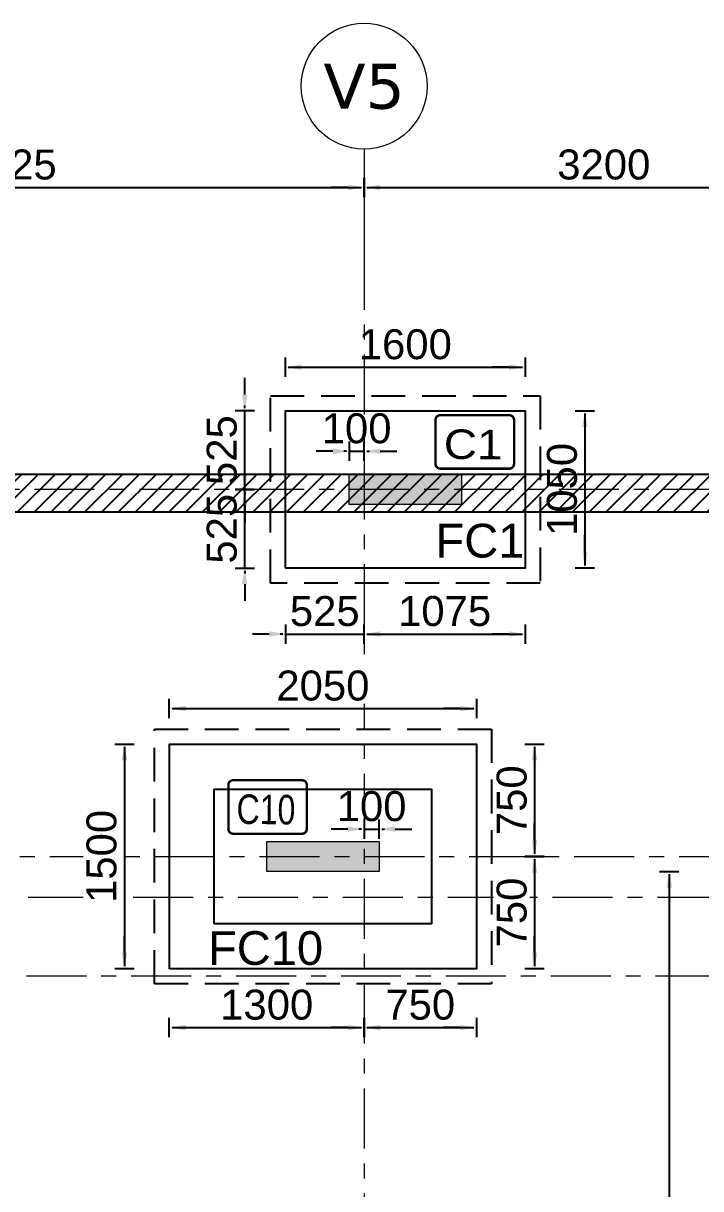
# Model space of a CAD drawing. Extents: x 1878645 to 3043969, y -1160829 to -603973.
# Drawn here: x 2999078 to 3003599, y -648102 to -640321 of the extents above; entities that cross this region are included whole.
import ezdxf
from ezdxf.enums import TextEntityAlignment as Align

# ---------------------------------------------------------------- set-up
doc = ezdxf.new("R2010")
doc.units = 0
doc.header["$LTSCALE"] = 100
doc.header["$PDMODE"] = 66
doc.linetypes.add('Grids', pattern=[7, 4, -1, 1, -1])
doc.linetypes.add('SCHidden', pattern=[0.375, 0.25, -0.125])
doc.layers.get('Defpoints').update_dxf_attribs({"lineweight": 0})
for name, color, linetype in [('A-DIMN-100', 5, 'Continuous'), ('COMMENTS', 30, 'Continuous'), ('Dim', 3, 'Continuous'), ('Footing', 5, 'Continuous'), ('Footing Nos', 4, 'Continuous'), ('PCC', 2, 'Continuous'), ('RETAIN-WALL', 1, 'Continuous')]:
    doc.layers.add(name, color=color, linetype=linetype)
for name, color, linetype, lineweight in [('A-GRID', 8, 'Grids', 0), ('A-GRID-TAG', 3, 'Continuous', 0), ('ECO COL', 6, 'Continuous', 0), ('Eco_  CNO', 7, 'Continuous', 25)]:
    doc.layers.add(name, color=color, linetype=linetype, lineweight=lineweight)
doc.styles.add('ARIAL', font='arial.ttf')
doc.styles.add('ITA', font='simplex.shx')
doc.styles.add('SC-BBS1', font='SansSerif')
doc.styles.get("Standard").update_dxf_attribs({"font": 'verdana.ttf'})
doc.dimstyles.new('A-150-DIM-EXT_MAIN(FT)', dxfattribs={"dimscale": 0, "dimtxt": 200, "dimasz": 18, "dimexe": 100, "dimexo": 100, "dimgap": 50, "dimtad": 1, "dimdec": 0, "dimdsep": 46, "dimtxsty": 'ARIAL', "dimblk": 'A3', "dimcen": 0.025, "dimse1": 1, "dimse2": 1, "dimclrd": 256, "dimclre": 256, "dimclrt": 7, "dimazin": 2, "dimtfac": 1, "dimtdec": 0, "dimtix": 1, "dimtmove": 2, "dimatfit": 3, "dimldrblk": 'WSA-DOT-100', "dimfxl": 1, "dimtolj": 1, "dimtzin": 0, "dimarcsym": 0})

# ---------------------------------------------------------------- blocks, each defined once
blk = doc.blocks.new('*U14')
at = {"layer": 'A-GRID-TAG', "color": 8, "linetype": 'Grids', "lineweight": 15}
for p, q in [((0, 8), (0, 4)), ((0, 4), (0, 0))]:
    blk.add_line(p, q, dxfattribs=at)
at = {"layer": 'A-GRID-TAG', "linetype": 'Continuous'}
blk.add_circle((0, 13), 5, dxfattribs=at)
at = {"layer": 'A-GRID-TAG', "color": 7}
blk.add_attdef('GN', text='', height=4, dxfattribs=at).set_placement((0, 13), align=Align.MIDDLE_CENTER)
blk = doc.blocks.new('A2')
at = {"layer": 'Dim', "linetype": 'ByBlock', "lineweight": -2, "extrusion": (0, 0, -1)}
blk.add_lwpolyline([(6, 0), (12.2, 0)], dxfattribs=at)
blk.add_solid([(6, -1), (0, 0), (6, 1)], dxfattribs=at)
blk = doc.blocks.new('A3')
at = {"layer": 'Dim', "linetype": 'ByBlock', "lineweight": -2}
blk.add_line((0, 3.59), (0, -3.59), dxfattribs=at)
blk.add_blockref('A2', (0, 0), dxfattribs=at)
blk = doc.blocks.new('*D1909')
at = {"layer": 'Defpoints', "color": 0}
for p in [(3001452.3, -645700.8), (3001352.3, -645783.1), (3001452.3, -645783.1)]:
    blk.add_point(p, dxfattribs=at)
at = {"layer": 'Dim', "lineweight": -2}
for p, q in [((3001334.3, -645700.8), (3001316.3, -645700.8)), ((3001352.3, -645700.8), (3001452.3, -645700.8)), ((3001470.3, -645700.8), (3001488.3, -645700.8))]:
    blk.add_line(p, q, dxfattribs=at)
at = {"layer": 'Dim', "lineweight": -2, "xscale": 18, "yscale": 18, "zscale": 18}
blk.add_blockref('A3', (3001352.3, -645700.8), dxfattribs=at)
at = {"layer": 'Dim', "lineweight": -2, "xscale": 18, "yscale": 18, "zscale": 18, "rotation": 180}
blk.add_blockref('A3', (3001452.3, -645700.8), dxfattribs=at)
at = {"layer": 'Dim', "color": 7, "insert": (3001402.3, -645548.7), "char_height": 200, "attachment_point": 5, "style": 'ARIAL'}
blk.add_mtext('\\A1;100', dxfattribs=at)
blk = doc.blocks.new('WSA-DOT-100')
at = {"layer": 'A-DIMN-100', "color": 5}
for p, q in [((0, -200), (0, 200)), ((-200, 0), (200, 0))]:
    blk.add_line(p, q, dxfattribs=at)
at = {"layer": 'A-DIMN-100', "color": 1, "const_width": 60}
blk.add_lwpolyline([(-30, 0, 1), (30, 0, 1)], format="xyb", close=True, dxfattribs=at)
blk = doc.blocks.new('*D1911')
at = {"layer": 'Defpoints', "color": 0}
for p in [(3001352.3, -643178.2), (3001252.3, -643333.1), (3001352.3, -643332.7)]:
    blk.add_point(p, dxfattribs=at)
at = {"layer": 'Dim', "lineweight": -2}
for p, q in [((3001234.3, -643178.2), (3001216.3, -643178.2)), ((3001252.3, -643178.2), (3001352.3, -643178.2)), ((3001370.3, -643178.2), (3001388.3, -643178.2))]:
    blk.add_line(p, q, dxfattribs=at)
at = {"layer": 'Dim', "lineweight": -2, "xscale": 18, "yscale": 18, "zscale": 18}
blk.add_blockref('A3', (3001252.3, -643178.2), dxfattribs=at)
at = {"layer": 'Dim', "lineweight": -2, "xscale": 18, "yscale": 18, "zscale": 18, "rotation": 180}
blk.add_blockref('A3', (3001352.3, -643178.2), dxfattribs=at)
at = {"layer": 'Dim', "color": 7, "insert": (3001302.3, -643026.1), "char_height": 200, "attachment_point": 5, "style": 'ARIAL'}
blk.add_mtext('\\A1;100', dxfattribs=at)
blk = doc.blocks.new('*D2020')
at = {"layer": 'Defpoints', "color": 0}
for p in [(3001352.3, -641105.4), (3004552.3, -641119.5), (3004552.3, -641416.8)]:
    blk.add_point(p, dxfattribs=at)
at = {"layer": 'Dim', "lineweight": -2}
blk.add_line((3001370.3, -641416.8), (3004534.3, -641416.8), dxfattribs=at)
at = {"layer": 'Dim', "lineweight": -2, "xscale": 18, "yscale": 18, "zscale": 18, "rotation": 180}
blk.add_blockref('A3', (3001352.3, -641416.8), dxfattribs=at)
at = {"layer": 'Dim', "lineweight": -2, "xscale": 18, "yscale": 18, "zscale": 18}
blk.add_blockref('A3', (3004552.3, -641416.8), dxfattribs=at)
at = {"layer": 'Dim', "color": 7, "insert": (3002952.3, -641264.6), "char_height": 200, "attachment_point": 5, "style": 'ARIAL'}
blk.add_mtext('\\A1;3200', dxfattribs=at)
blk = doc.blocks.new('*D2024')
at = {"layer": 'Defpoints', "color": 0}
for p in [(3001352.3, -641105.4), (2996627.3, -641355.9), (3001352.3, -641416.8)]:
    blk.add_point(p, dxfattribs=at)
at = {"layer": 'Dim', "lineweight": -2}
blk.add_line((2996645.3, -641416.8), (3001334.3, -641416.8), dxfattribs=at)
at = {"layer": 'Dim', "lineweight": -2, "xscale": 18, "yscale": 18, "zscale": 18, "rotation": 180}
blk.add_blockref('A3', (2996627.3, -641416.8), dxfattribs=at)
at = {"layer": 'Dim', "lineweight": -2, "xscale": 18, "yscale": 18, "zscale": 18}
blk.add_blockref('A3', (3001352.3, -641416.8), dxfattribs=at)
at = {"layer": 'Dim', "color": 7, "insert": (2998989.8, -641264.7), "char_height": 200, "attachment_point": 5, "style": 'ARIAL'}
blk.add_mtext('\\A1;4725', dxfattribs=at)
blk = doc.blocks.new('Co')
at = {"const_width": 0.75}
blk.add_lwpolyline([(-12.57, -7.17), (-12.57, 6.59, -0.414214), (-11.07, 8.09), (10.51, 8.09, -0.414214), (12.01, 6.59), (12.01, -7.17, -0.414214), (10.51, -8.67), (-11.07, -8.67, -0.414214)], format="xyb", close=True, dxfattribs=at)
at = {"style": 'ITA', "width": 0.669972}
blk.add_attdef('COL', text='', height=10.5, rotation=0.638, dxfattribs=at).set_placement((-9.93, -5.51), (8.49, -5.3), align=Align.FIT)
blk = doc.blocks.new('*D2041')
at = {"layer": 'Defpoints', "color": 0}
for p in [(3003702.3, -645983.1), (3003389.3, -651583.1), (3003702.3, -651583.1)]:
    blk.add_point(p, dxfattribs=at)
at = {"layer": 'Dim', "lineweight": -2}
blk.add_line((3003389.3, -646001.1), (3003389.3, -651565.1), dxfattribs=at)
at = {"layer": 'Dim', "lineweight": -2, "xscale": 18, "yscale": 18, "zscale": 18}
for p, rotation in [((3003389.3, -645983.1), 90), ((3003389.3, -651583.1), 270)]:
    blk.add_blockref('A3', p, dxfattribs=dict(at, rotation=rotation))
at = {"layer": 'Dim', "color": 7, "insert": (3003237.2, -648783.1), "char_height": 200, "attachment_point": 5, "rotation": 90, "style": 'ARIAL', "bg_fill": 3, "box_fill_scale": 1.1, "bg_fill_color": 257, "bg_fill_transparency": 0}
blk.add_mtext('\\A1;5600', dxfattribs=at)
blk = doc.blocks.new('*D2059')
at = {"layer": 'Defpoints', "color": 0}
for p in [(3000555.3, -643433.1), (3000827.3, -643433.1), (3000827.3, -643958.1)]:
    blk.add_point(p, dxfattribs=at)
at = {"layer": 'Dim', "lineweight": -2}
for p, q in [((3000555.3, -643415.1), (3000555.3, -643397.1)), ((3000555.3, -643958.1), (3000555.3, -643433.1)), ((3000555.3, -643976.1), (3000555.3, -643994.1))]:
    blk.add_line(p, q, dxfattribs=at)
at = {"layer": 'Dim', "lineweight": -2, "xscale": 18, "yscale": 18, "zscale": 18}
for p, rotation in [((3000555.3, -643433.1), 270), ((3000555.3, -643958.1), 90)]:
    blk.add_blockref('A3', p, dxfattribs=dict(at, rotation=rotation))
at = {"layer": 'Dim', "color": 7, "insert": (3000403.2, -643695.6), "char_height": 200, "attachment_point": 5, "rotation": 90, "style": 'ARIAL'}
blk.add_mtext('\\A1;525', dxfattribs=at)
blk = doc.blocks.new('*D2060')
at = {"layer": 'Defpoints', "color": 0}
for p in [(3000555.3, -642908.1), (3000827.3, -642908.1), (3000827.3, -643433.1)]:
    blk.add_point(p, dxfattribs=at)
at = {"layer": 'Dim', "lineweight": -2}
for p, q in [((3000555.3, -642890.1), (3000555.3, -642872.1)), ((3000555.3, -643433.1), (3000555.3, -642908.1)), ((3000555.3, -643451.1), (3000555.3, -643469.1))]:
    blk.add_line(p, q, dxfattribs=at)
at = {"layer": 'Dim', "lineweight": -2, "xscale": 18, "yscale": 18, "zscale": 18}
for p, rotation in [((3000555.3, -642908.1), 270), ((3000555.3, -643433.1), 90)]:
    blk.add_blockref('A3', p, dxfattribs=dict(at, rotation=rotation))
at = {"layer": 'Dim', "color": 7, "insert": (3000403.2, -643170.6), "char_height": 200, "attachment_point": 5, "rotation": 90, "style": 'ARIAL'}
blk.add_mtext('\\A1;525', dxfattribs=at)
blk = doc.blocks.new('*D2061')
at = {"layer": 'Defpoints', "color": 0}
for p in [(3002427.3, -642908.1), (3002427.3, -643958.1), (3002826, -643958.1)]:
    blk.add_point(p, dxfattribs=at)
at = {"layer": 'Dim', "lineweight": -2}
blk.add_line((3002826, -642926.1), (3002826, -643940.1), dxfattribs=at)
at = {"layer": 'Dim', "lineweight": -2, "xscale": 18, "yscale": 18, "zscale": 18}
for p, rotation in [((3002826, -642908.1), 90), ((3002826, -643958.1), 270)]:
    blk.add_blockref('A3', p, dxfattribs=dict(at, rotation=rotation))
at = {"layer": 'Dim', "color": 7, "insert": (3002673.9, -643433.1), "char_height": 200, "attachment_point": 5, "rotation": 90, "style": 'ARIAL'}
blk.add_mtext('\\A1;1050', dxfattribs=at)
blk = doc.blocks.new('*D2062')
at = {"layer": 'Defpoints', "color": 0}
for p in [(3002427.3, -642617), (3000827.3, -642908.1), (3002427.3, -642908.1)]:
    blk.add_point(p, dxfattribs=at)
at = {"layer": 'Dim', "lineweight": -2}
blk.add_line((3000845.3, -642617), (3002409.3, -642617), dxfattribs=at)
at = {"layer": 'Dim', "lineweight": -2, "xscale": 18, "yscale": 18, "zscale": 18, "rotation": 180}
blk.add_blockref('A3', (3000827.3, -642617), dxfattribs=at)
at = {"layer": 'Dim', "lineweight": -2, "xscale": 18, "yscale": 18, "zscale": 18}
blk.add_blockref('A3', (3002427.3, -642617), dxfattribs=at)
at = {"layer": 'Dim', "color": 7, "insert": (3001627.3, -642464.8), "char_height": 200, "attachment_point": 5, "style": 'ARIAL'}
blk.add_mtext('\\A1;1600', dxfattribs=at)
blk = doc.blocks.new('*D2063')
at = {"layer": 'Defpoints', "color": 0}
for p in [(3000827.3, -643958.1), (3001352.3, -643958.1), (3001352.3, -644398.3)]:
    blk.add_point(p, dxfattribs=at)
at = {"layer": 'Dim', "lineweight": -2}
for p, q in [((3000809.3, -644398.3), (3000791.3, -644398.3)), ((3000827.3, -644398.3), (3001352.3, -644398.3)), ((3001370.3, -644398.3), (3001388.3, -644398.3))]:
    blk.add_line(p, q, dxfattribs=at)
at = {"layer": 'Dim', "lineweight": -2, "xscale": 18, "yscale": 18, "zscale": 18}
blk.add_blockref('A3', (3000827.3, -644398.3), dxfattribs=at)
at = {"layer": 'Dim', "lineweight": -2, "xscale": 18, "yscale": 18, "zscale": 18, "rotation": 180}
blk.add_blockref('A3', (3001352.3, -644398.3), dxfattribs=at)
at = {"layer": 'Dim', "color": 7, "insert": (3001089.8, -644246.2), "char_height": 200, "attachment_point": 5, "style": 'ARIAL'}
blk.add_mtext('\\A1;525', dxfattribs=at)
blk = doc.blocks.new('*D2064')
at = {"layer": 'Defpoints', "color": 0}
for p in [(3001352.3, -643958.1), (3002427.3, -643958.1), (3002427.3, -644398.3)]:
    blk.add_point(p, dxfattribs=at)
at = {"layer": 'Dim', "lineweight": -2}
blk.add_line((3001370.3, -644398.3), (3002409.3, -644398.3), dxfattribs=at)
at = {"layer": 'Dim', "lineweight": -2, "xscale": 18, "yscale": 18, "zscale": 18, "rotation": 180}
blk.add_blockref('A3', (3001352.3, -644398.3), dxfattribs=at)
at = {"layer": 'Dim', "lineweight": -2, "xscale": 18, "yscale": 18, "zscale": 18}
blk.add_blockref('A3', (3002427.3, -644398.3), dxfattribs=at)
at = {"layer": 'Dim', "color": 7, "insert": (3001889.8, -644246.2), "char_height": 200, "attachment_point": 5, "style": 'ARIAL'}
blk.add_mtext('\\A1;1075', dxfattribs=at)
blk = doc.blocks.new('*D2257')
at = {"layer": 'Defpoints', "color": 0}
for p in [(3002102.3, -645133.1), (3002102.3, -645883.1), (3002490.5, -645883.1)]:
    blk.add_point(p, dxfattribs=at)
at = {"layer": 'Dim', "lineweight": -2}
blk.add_line((3002490.5, -645151.1), (3002490.5, -645865.1), dxfattribs=at)
at = {"layer": 'Dim', "lineweight": -2, "xscale": 18, "yscale": 18, "zscale": 18}
for p, rotation in [((3002490.5, -645133.1), 90), ((3002490.5, -645883.1), 270)]:
    blk.add_blockref('A3', p, dxfattribs=dict(at, rotation=rotation))
at = {"layer": 'Dim', "color": 7, "insert": (3002338.4, -645508.1), "char_height": 200, "attachment_point": 5, "rotation": 90, "style": 'ARIAL', "bg_fill": 3, "box_fill_scale": 1.1, "bg_fill_color": 257, "bg_fill_transparency": 0}
blk.add_mtext('\\A1;750', dxfattribs=at)
blk = doc.blocks.new('*D2258')
at = {"layer": 'Defpoints', "color": 0}
for p in [(3000052.3, -645133.1), (2999752.7, -646633.1), (3000052.3, -646633.1)]:
    blk.add_point(p, dxfattribs=at)
at = {"layer": 'Dim', "lineweight": -2}
blk.add_line((2999752.7, -645151.1), (2999752.7, -646615.1), dxfattribs=at)
at = {"layer": 'Dim', "lineweight": -2, "xscale": 18, "yscale": 18, "zscale": 18}
for p, rotation in [((2999752.7, -645133.1), 90), ((2999752.7, -646633.1), 270)]:
    blk.add_blockref('A3', p, dxfattribs=dict(at, rotation=rotation))
at = {"layer": 'Dim', "color": 7, "insert": (2999600.5, -645883.1), "char_height": 200, "attachment_point": 5, "rotation": 90, "style": 'ARIAL', "bg_fill": 3, "box_fill_scale": 1.1, "bg_fill_color": 257, "bg_fill_transparency": 0}
blk.add_mtext('\\A1;1500', dxfattribs=at)
blk = doc.blocks.new('*D2259')
at = {"layer": 'Defpoints', "color": 0}
for p in [(3002102.3, -645883.1), (3002102.3, -646633.1), (3002490.5, -646633.1)]:
    blk.add_point(p, dxfattribs=at)
at = {"layer": 'Dim', "lineweight": -2}
blk.add_line((3002490.5, -645901.1), (3002490.5, -646615.1), dxfattribs=at)
at = {"layer": 'Dim', "lineweight": -2, "xscale": 18, "yscale": 18, "zscale": 18}
for p, rotation in [((3002490.5, -645883.1), 90), ((3002490.5, -646633.1), 270)]:
    blk.add_blockref('A3', p, dxfattribs=dict(at, rotation=rotation))
at = {"layer": 'Dim', "color": 7, "insert": (3002338.4, -646258.1), "char_height": 200, "attachment_point": 5, "rotation": 90, "style": 'ARIAL', "bg_fill": 3, "box_fill_scale": 1.1, "bg_fill_color": 257, "bg_fill_transparency": 0}
blk.add_mtext('\\A1;750', dxfattribs=at)
blk = doc.blocks.new('*D2260')
at = {"layer": 'Defpoints', "color": 0}
for p in [(3002102.3, -644895.7), (3000052.3, -645133.1), (3002102.3, -645133.1)]:
    blk.add_point(p, dxfattribs=at)
at = {"layer": 'Dim', "lineweight": -2}
blk.add_line((3000070.3, -644895.7), (3002084.3, -644895.7), dxfattribs=at)
at = {"layer": 'Dim', "lineweight": -2, "xscale": 18, "yscale": 18, "zscale": 18, "rotation": 180}
blk.add_blockref('A3', (3000052.3, -644895.7), dxfattribs=at)
at = {"layer": 'Dim', "lineweight": -2, "xscale": 18, "yscale": 18, "zscale": 18}
blk.add_blockref('A3', (3002102.3, -644895.7), dxfattribs=at)
at = {"layer": 'Dim', "color": 7, "insert": (3001077.3, -644743.6), "char_height": 200, "attachment_point": 5, "style": 'ARIAL', "bg_fill": 3, "box_fill_scale": 1.1, "bg_fill_color": 257, "bg_fill_transparency": 0}
blk.add_mtext('\\A1;2050', dxfattribs=at)
blk = doc.blocks.new('*D2261')
at = {"layer": 'Defpoints', "color": 0}
for p in [(3001352.3, -646633.1), (3002102.3, -646633.1), (3002102.3, -647026.3)]:
    blk.add_point(p, dxfattribs=at)
at = {"layer": 'Dim', "lineweight": -2}
blk.add_line((3001370.3, -647026.3), (3002084.3, -647026.3), dxfattribs=at)
at = {"layer": 'Dim', "lineweight": -2, "xscale": 18, "yscale": 18, "zscale": 18, "rotation": 180}
blk.add_blockref('A3', (3001352.3, -647026.3), dxfattribs=at)
at = {"layer": 'Dim', "lineweight": -2, "xscale": 18, "yscale": 18, "zscale": 18}
blk.add_blockref('A3', (3002102.3, -647026.3), dxfattribs=at)
at = {"layer": 'Dim', "color": 7, "insert": (3001727.3, -646874.2), "char_height": 200, "attachment_point": 5, "style": 'ARIAL', "bg_fill": 3, "box_fill_scale": 1.1, "bg_fill_color": 257, "bg_fill_transparency": 0}
blk.add_mtext('\\A1;750', dxfattribs=at)
blk = doc.blocks.new('*D2262')
at = {"layer": 'Defpoints', "color": 0}
for p in [(3000052.3, -646633.1), (3001352.3, -646633.1), (3001352.3, -647026.3)]:
    blk.add_point(p, dxfattribs=at)
at = {"layer": 'Dim', "lineweight": -2}
blk.add_line((3000070.3, -647026.3), (3001334.3, -647026.3), dxfattribs=at)
at = {"layer": 'Dim', "lineweight": -2, "xscale": 18, "yscale": 18, "zscale": 18, "rotation": 180}
blk.add_blockref('A3', (3000052.3, -647026.3), dxfattribs=at)
at = {"layer": 'Dim', "lineweight": -2, "xscale": 18, "yscale": 18, "zscale": 18}
blk.add_blockref('A3', (3001352.3, -647026.3), dxfattribs=at)
at = {"layer": 'Dim', "color": 7, "insert": (3000702.3, -646874.1), "char_height": 200, "attachment_point": 5, "style": 'ARIAL', "bg_fill": 3, "box_fill_scale": 1.1, "bg_fill_color": 257, "bg_fill_transparency": 0}
blk.add_mtext('\\A1;1300', dxfattribs=at)
blk = doc.blocks.new('G$C92EAE22F')
at = {"layer": 'RETAIN-WALL', "lineweight": -3}
h = blk.add_hatch(dxfattribs=at)
h.set_pattern_fill('ANSI31', color=11, scale=25)
h.set_pattern_definition([(45, (-2234185.81, 595374.29), (-56.1266008, 56.1266008), [])])
edge = h.paths.add_edge_path()
edge.add_line((33122.7, 0.3), (33122.7, 250))
edge.add_line((33122.7, 250), (222.7, 250))
edge.add_line((222.7, 250), (222.7, 16250.3))
edge.add_line((222.7, 16250.3), (5522.7, 16250.3))
edge.add_line((5522.7, 16250.3), (5522.7, 25850.3))
edge.add_line((5522.7, 25850.3), (28572.7, 25850.3))
edge.add_line((28572.7, 25850.3), (28572.7, 28300.3))
edge.add_line((28572.7, 28300.3), (61172.7, 28300.3))
edge.add_line((61172.7, 28300.3), (61172.7, 250.6))
edge.add_line((61172.7, 250.6), (50722.7, 249.8))
edge.add_line((50722.7, 249.8), (50722.7, -0.2))
edge.add_line((50722.7, -0.2), (61422.7, 0.6))
edge.add_line((61422.7, 0.6), (61422.7, 28550.3))
edge.add_line((61422.7, 28550.3), (28322.7, 28550.3))
edge.add_line((28322.7, 28550.3), (28322.7, 26100.3))
edge.add_line((28322.7, 26100.3), (5272.7, 26100.3))
edge.add_line((5272.7, 26100.3), (5272.7, 16500.3))
edge.add_line((5272.7, 16500.3), (-27.3, 16500.3))
edge.add_line((-27.3, 16500.3), (-27.3, 0))
edge.add_line((-27.3, 0), (33122.7, 0))
blk.add_lwpolyline([(33122.7, 0.3), (33122.7, 250), (222.7, 250), (222.7, 16250.3), (5522.7, 16250.3), (5522.7, 25850.3), (28572.7, 25850.3), (28572.7, 28300.3), (61172.7, 28300.3), (61172.7, 250.6), (50722.7, 250), (50722.7, 0), (61422.7, 0.6), (61422.7, 28550.3), (28322.7, 28550.3), (28322.7, 26100.3), (5272.7, 26100.3), (5272.7, 16500.3), (-27.3, 16500.3), (-27.3, 0), (33122.7, 0)], dxfattribs=at)

msp = doc.modelspace()

# ---------------------------------------------------------------- hatches: boundary and pattern name
at = {"layer": 'Dim', "true_color": 0xb7b7b7}
h = msp.add_hatch(dxfattribs=at)
h.set_pattern_fill('ANSI31', color=9, scale=200)
h.set_pattern_definition([(45, (186670.6, 2712.7), (-449.0128, 449.0128), [])])
h.paths.add_polyline_path([(2982377.34205, -658283.07395), (2982377.34205, -654683.07821), (2984502.34205, -654683.07821), (2984502.34205, -652558.09143), (2986953.29144, -652558.09143), (2986953.29144, -656689.88557), (2991727.05707, -656689.88557), (2991727.05707, -658733.07395), (2989652.34205, -658733.07395), (2989652.34205, -660808.09598), (2984902.34205, -660808.09598), (2984902.34205, -658283.07395)])
h.paths.add_polyline_path([(2973977.34205, -658358.09158), (2973977.34205, -654683.07821), (2976102.34205, -654683.07821), (2976102.34205, -652558.09143), (2980252.34205, -652558.09143), (2980252.34205, -654683.07821), (2982377.34205, -654683.07821), (2982377.34205, -658283.07395), (2979852.34205, -658283.07395), (2979852.34205, -660808.09598), (2976427.34205, -660808.09598), (2976427.34205, -658358.09158)], flags=16)
h.paths.add_polyline_path([(2982377.34205, -664583.10024), (2982377.34205, -663333.07395), (2984902.34205, -663333.07395), (2984902.34205, -660808.09598), (2989652.34205, -660808.09598), (2989652.34205, -662883.07395), (2991727.05707, -662883.07395), (2991727.05707, -664583.10024)], flags=0)
h.paths.add_polyline_path([(2973977.34205, -664583.10024), (2973977.34205, -663258.09158), (2976427.34205, -663258.09158), (2976427.34205, -660808.09598), (2979852.34205, -660808.09598), (2979852.34205, -663333.07395), (2982377.34205, -663333.07395), (2982377.34205, -664583.10024)], flags=0)
h.paths.add_polyline_path([(2991378.02418, -658121.3249), (2991378.02418, -658427.87333), (2992076.65993, -658427.87333), (2992076.65993, -658121.3249)], flags=24)
h.paths.add_polyline_path([(2989082.77858, -660161.60397), (2989389.12237, -660161.60397), (2989389.12237, -659479.54394), (2989082.77858, -659479.54394)], flags=24)
h.paths.add_polyline_path([(2984602.0306, -652911.45474), (2984908.37439, -652911.45474), (2984908.37439, -652204.70168), (2984602.0306, -652204.70168)], flags=24)
h.paths.add_polyline_path([(2983037.69335, -654777.35701), (2983037.69335, -655083.70081), (2983741.99076, -655083.70081), (2983741.99076, -654777.35701)], flags=24)
h.paths.add_polyline_path([(2985010.52426, -661161.45049), (2985316.86806, -661161.45049), (2985316.86806, -660454.69742), (2985010.52426, -660454.69742)], flags=24)
h.paths.add_polyline_path([(2983237.69335, -657753.90952), (2983237.69335, -658060.25331), (2983941.99076, -658060.25331), (2983941.99076, -657753.90952)], flags=24)
h.paths.add_polyline_path([(2985010.52426, -661161.45049), (2985316.86806, -661161.45049), (2985316.86806, -660454.69742), (2985010.52426, -660454.69742)], flags=24)
h.paths.add_polyline_path([(2982377.34205, -664583.10024), (2991727.05707, -664583.10024), (2991727.05707, -669533.06059), (2989752.34205, -669533.06059), (2989752.34205, -671508.08717), (2984577.34205, -671508.08717), (2984577.34205, -669308.06514), (2982377.34205, -669308.06514)])
h.paths.add_polyline_path([(2982023.96552, -668642.36124), (2982023.96552, -668948.70503), (2982730.71859, -668948.70503), (2982730.71859, -668642.36124)], flags=24)
h.paths.add_polyline_path([(2984589.491, -670809.12244), (2984895.83479, -670809.12244), (2984895.83479, -670107.00784), (2984589.491, -670107.00784)], flags=24)
h.paths.add_polyline_path([(2989193.10444, -670911.5906), (2989499.44823, -670911.5906), (2989499.44823, -670229.53057), (2989193.10444, -670229.53057)], flags=24)
h.paths.add_polyline_path([(2990448.81204, -669069.9156), (2990448.81204, -669376.25939), (2991130.87207, -669376.25939), (2991130.87207, -669069.9156)], flags=24)
h.paths.add_polyline_path([(2991727.05707, -664583.10024), (2996251.57387, -664583.10024), (2996251.57387, -667323.52229), (2996627.34422, -667323.52229), (2996627.34422, -671508.08717), (2993702.34205, -671508.08717), (2993702.34205, -669533.06059), (2991727.05707, -669533.06059)], flags=16)
h.paths.add_polyline_path([(2982377.34205, -676544.95661), (2982377.34205, -673708.06514), (2984577.34205, -673708.06514), (2984577.34205, -671883.08115), (2989752.34205, -671883.08115), (2989752.34205, -673483.06059), (2991727.05707, -673483.06059), (2991727.05707, -676544.95661)])
h.paths.add_polyline_path([(2973977.34205, -676544.95661), (2973977.34205, -673508.07821), (2975977.34205, -673508.07821), (2975977.34205, -671883.08115), (2980177.34205, -671883.08115), (2980177.34205, -673708.06514), (2982377.34205, -673708.06514), (2982377.34205, -676544.95661)], flags=16)
h.paths.add_polyline_path([(2984589.491, -672909.12244), (2984895.83479, -672909.12244), (2984895.83479, -672207.00784), (2984589.491, -672207.00784)], flags=24)
h.paths.add_polyline_path([(2983076.28475, -673751.92106), (2983076.28475, -674058.26485), (2983778.39935, -674058.26485), (2983778.39935, -673751.92106)], flags=24)
h.paths.add_polyline_path([(2991378.02418, -673610.18225), (2991378.02418, -673916.73068), (2992076.65993, -673916.73068), (2992076.65993, -673610.18225)], flags=24)
h.paths.add_polyline_path([(2989193.10444, -672786.5906), (2989499.44823, -672786.5906), (2989499.44823, -672104.53057), (2989193.10444, -672104.53057)], flags=24)
h.paths.add_polyline_path([(2991727.05707, -676544.95661), (2991727.05707, -673483.06059), (2993702.34205, -673483.06059), (2993702.34205, -671883.08115), (2996627.34422, -671883.08115), (2996627.34422, -676544.95661)], flags=16)
h.paths.add_polyline_path([(2991378.02418, -673610.18225), (2991378.02418, -673916.73068), (2992076.65993, -673916.73068), (2992076.65993, -673610.18225)], flags=24)
h.paths.add_polyline_path([(2979765.03306, -653922.72691), (2980071.37685, -653922.72691), (2980071.37685, -653218.42951), (2979765.03306, -653218.42951)], flags=24)
h.paths.add_polyline_path([(2981012.69335, -654777.35701), (2981012.69335, -655083.70081), (2981716.99076, -655083.70081), (2981716.99076, -654777.35701)], flags=24)
h.paths.add_polyline_path([(2973623.96552, -654810.9709), (2973623.96552, -655117.3147), (2974330.71859, -655117.3147), (2974330.71859, -654810.9709)], flags=24)
h.paths.add_polyline_path([(2976153.02527, -653922.73352), (2976459.36906, -653922.73352), (2976459.36906, -653218.43612), (2976153.02527, -653218.43612)], flags=24)
h.paths.add_polyline_path([(2976621.37301, -661161.46811), (2976927.71681, -661161.46811), (2976927.71681, -660454.71504), (2976621.37301, -660454.71504)], flags=24)
h.paths.add_polyline_path([(2973623.96552, -657767.62438), (2973623.96552, -658073.96817), (2974330.71859, -658073.96817), (2974330.71859, -657767.62438)], flags=24)
h.paths.add_polyline_path([(2979229.40924, -659947.72266), (2979535.75304, -659947.72266), (2979535.75304, -659243.42525), (2979229.40924, -659243.42525)], flags=24)
h.paths.add_polyline_path([(2980812.69335, -657753.90952), (2980812.69335, -658060.25331), (2981516.99076, -658060.25331), (2981516.99076, -657753.90952)], flags=24)
h.paths.add_polyline_path([(2989082.7749, -662136.60397), (2989389.1187, -662136.60397), (2989389.1187, -661454.54394), (2989082.7749, -661454.54394)], flags=24)
h.paths.add_polyline_path([(2990398.66955, -662910.87751), (2990398.66955, -663217.22131), (2991080.72957, -663217.22131), (2991080.72957, -662910.87751)], flags=24)
h.paths.add_polyline_path([(2982023.96552, -663373.16147), (2982023.96552, -663679.50526), (2982730.71859, -663679.50526), (2982730.71859, -663373.16147)], flags=24)
h.paths.add_polyline_path([(2976621.37301, -661161.46811), (2976927.71681, -661161.46811), (2976927.71681, -660454.71504), (2976621.37301, -660454.71504)], flags=24)
h.paths.add_polyline_path([(2974801.25065, -663308.02366), (2974801.25065, -663614.57209), (2975503.43346, -663614.57209), (2975503.43346, -663308.02366)], flags=24)
h.paths.add_polyline_path([(2979229.40924, -662372.73367), (2979535.75304, -662372.73367), (2979535.75304, -661668.43626), (2979229.40924, -661668.43626)], flags=24)
h.paths.add_polyline_path([(2982023.96552, -663373.16147), (2982023.96552, -663679.50526), (2982730.71859, -663679.50526), (2982730.71859, -663373.16147)], flags=24)
h.paths.add_polyline_path([(2969588.29065, -671508.08717), (2969588.29065, -664583.10024), (2973977.34205, -664583.10024), (2973977.34205, -669508.07821), (2971977.34205, -669508.07821), (2971977.34205, -671508.08717)], flags=16)
h.paths.add_polyline_path([(2971405.39059, -671857.39608), (2971711.93902, -671857.39608), (2971711.93902, -671158.76034), (2971405.39059, -671158.76034)], flags=24)
h.paths.add_polyline_path([(2973628.02418, -668932.97467), (2973628.02418, -669239.52311), (2974326.65993, -669239.52311), (2974326.65993, -668932.97467)], flags=24)
h.paths.add_polyline_path([(2969588.29065, -664583.10024), (2969588.29065, -660808.09598), (2971527.34205, -660808.09598), (2971527.34205, -663258.09158), (2973977.34205, -663258.09158), (2973977.34205, -664583.10024)], flags=16)
h.paths.add_polyline_path([(2970951.66047, -662334.18298), (2971258.2089, -662334.18298), (2971258.2089, -661632.00017), (2970951.66047, -661632.00017)], flags=24)
h.paths.add_polyline_path([(2972451.25065, -663308.02366), (2972451.25065, -663614.57209), (2973153.43346, -663614.57209), (2973153.43346, -663308.02366)], flags=24)
h.paths.add_polyline_path([(2969588.29065, -660808.09598), (2969588.29065, -655632.78682), (2973852.34205, -655632.78682), (2973852.34205, -654683.07821), (2973977.34205, -654683.07821), (2973977.34205, -658358.09158), (2971527.34205, -658358.09158), (2971527.34205, -660808.09598)], flags=16)
h.paths.add_polyline_path([(2973623.96552, -654810.9709), (2973623.96552, -655117.3147), (2974330.71859, -655117.3147), (2974330.71859, -654810.9709)], flags=24)
h.paths.add_polyline_path([(2970951.66047, -659984.18518), (2971258.2089, -659984.18518), (2971258.2089, -659282.00237), (2970951.66047, -659282.00237)], flags=24)
h.paths.add_polyline_path([(2973623.96552, -657767.62438), (2973623.96552, -658073.96817), (2974330.71859, -658073.96817), (2974330.71859, -657767.62438)], flags=24)
h.paths.add_polyline_path([(2969588.29065, -652558.09143), (2971852.34205, -652558.09143), (2971852.34205, -654683.07821), (2973602.34205, -654683.07821), (2973602.34205, -655382.78682), (2969588.29065, -655382.78682)], flags=16)
h.paths.add_polyline_path([(2971194.14952, -652911.45474), (2971500.49331, -652911.45474), (2971500.49331, -652204.70168), (2971194.14952, -652204.70168)], flags=24)
h.paths.add_polyline_path([(2969588.29065, -652558.09143), (2971852.34205, -652558.09143), (2971852.34205, -650883.08115), (2969588.29065, -650883.08115)], flags=16)
h.paths.add_polyline_path([(2971194.14952, -652911.45474), (2971500.49331, -652911.45474), (2971500.49331, -652204.70168), (2971194.14952, -652204.70168)], flags=24)
h.paths.add_polyline_path([(2969588.29065, -650883.08115), (2969588.29065, -648783.08115), (2973602.34205, -648783.08115), (2973602.34205, -650433.07821), (2971852.34205, -650433.07821), (2971852.34205, -650883.08115)], flags=16)
h.paths.add_polyline_path([(2972612.69335, -649883.16151), (2972612.69335, -650189.5053), (2973316.99076, -650189.5053), (2973316.99076, -649883.16151)], flags=24)
h.paths.add_polyline_path([(2969588.29065, -648783.08115), (2969588.29065, -646683.08115), (2972427.34205, -646683.08115), (2972427.34205, -647708.10024), (2973602.34205, -647708.10024), (2973602.34205, -648783.08115)], flags=16)
h.paths.add_polyline_path([(2972912.40344, -647757.35071), (2972912.40344, -648063.6945), (2973592.28066, -648063.6945), (2973592.28066, -647757.35071)], flags=24)
h.paths.add_polyline_path([(2969588.29065, -646683.08115), (2972427.34205, -646683.08115), (2972427.34205, -646158.10024), (2969588.29065, -646158.10024)], flags=16)
h.paths.add_polyline_path([(2971808.25418, -646509.15754), (2972114.59798, -646509.15754), (2972114.59798, -645807.04294), (2971808.25418, -645807.04294)], flags=24)
h.paths.add_polyline_path([(2969588.29065, -646158.10024), (2969588.29065, -643943.25709), (2971005.70724, -643943.15551), (2973977.34205, -643943.15551), (2973977.34205, -644608.10024), (2972427.34205, -644608.10024), (2972427.34205, -646158.10024)], flags=16)
h.paths.add_polyline_path([(2973626.28475, -644012.48687), (2973626.28475, -644318.83066), (2974328.39935, -644318.83066), (2974328.39935, -644012.48687)], flags=24)
h.paths.add_polyline_path([(2971808.25418, -646509.15754), (2972114.59798, -646509.15754), (2972114.59798, -645807.04294), (2971808.25418, -645807.04294)], flags=24)
h.paths.add_polyline_path([(2973977.34205, -643943.15551), (2978368.09036, -643943.15551), (2978368.09036, -645782.77983), (2975527.34205, -645782.77874), (2975527.34205, -644608.10024), (2973977.34205, -644608.10024)], flags=16)
h.paths.add_polyline_path([(2973626.28475, -644012.48687), (2973626.28475, -644318.83066), (2974328.39935, -644318.83066), (2974328.39935, -644012.48687)], flags=24)
h.paths.add_polyline_path([(2975585.73362, -645773.03885), (2975892.07741, -645773.03885), (2975892.07741, -645093.16163), (2975585.73362, -645093.16163)], flags=24)
h.paths.add_polyline_path([(2973977.34205, -648783.08115), (2973977.34205, -647708.10024), (2975527.34205, -647708.10024), (2975527.34205, -646683.08115), (2978368.09036, -646683.08115), (2978368.09036, -648783.08115)], flags=16)
h.paths.add_polyline_path([(2974362.40344, -647757.35071), (2974362.40344, -648063.6945), (2975042.28066, -648063.6945), (2975042.28066, -647757.35071)], flags=24)
h.paths.add_polyline_path([(2975585.73362, -647223.03885), (2975892.07741, -647223.03885), (2975892.07741, -646543.16163), (2975585.73362, -646543.16163)], flags=24)
h.paths.add_polyline_path([(2976037.30242, -672798.0213), (2976343.64621, -672798.0213), (2976343.64621, -672118.14408), (2976037.30242, -672118.14408)], flags=24)
h.paths.add_polyline_path([(2980976.28475, -673751.92106), (2980976.28475, -674058.26485), (2981678.39935, -674058.26485), (2981678.39935, -673751.92106)], flags=24)
h.paths.add_polyline_path([(2974587.40344, -673581.60199), (2974587.40344, -673887.94579), (2975267.28066, -673887.94579), (2975267.28066, -673581.60199)], flags=24)
h.paths.add_polyline_path([(2969588.29065, -671883.08115), (2971977.34205, -671883.08115), (2971977.34205, -673508.07821), (2973977.34205, -673508.07821), (2973977.34205, -676544.95661), (2969588.29065, -676544.95661)], flags=16)
h.paths.add_polyline_path([(2972687.40344, -673581.60199), (2972687.40344, -673887.94579), (2973367.28066, -673887.94579), (2973367.28066, -673581.60199)], flags=24)
h.paths.add_polyline_path([(2993873.11719, -671857.37846), (2994179.66562, -671857.37846), (2994179.66562, -671158.74271), (2993873.11719, -671158.74271)], flags=24)
h.paths.add_polyline_path([(2992323.81204, -669069.9156), (2992323.81204, -669376.25939), (2993005.87207, -669376.25939), (2993005.87207, -669069.9156)], flags=24)
h.paths.add_polyline_path([(2992660.03986, -665732.58192), (2995985.66059, -665732.58192), (2995985.66059, -666852.58192), (2992660.03986, -666852.58192)], flags=24)
h.paths.add_polyline_path([(2996627.34422, -671508.08717), (2996627.34422, -667323.52229), (3001352.34205, -667323.52229), (3001352.34205, -669533.07248), (2999102.61205, -669533.07248), (2999102.61205, -671508.08717)], flags=16)
h.paths.add_polyline_path([(2998562.61112, -670911.60984), (2998868.95492, -670911.60984), (2998868.95492, -670229.54981), (2998562.61112, -670229.54981)], flags=24)
h.paths.add_polyline_path([(2999926.41975, -668981.6764), (2999926.41975, -669288.02019), (3000628.53435, -669288.02019), (3000628.53435, -668981.6764)], flags=24)
h.paths.add_polyline_path([(3001352.34205, -667323.52229), (3004552.34808, -667323.52229), (3004552.34808, -669723.88147, 1), (3004552.34808, -670223.88147), (3004552.34808, -671508.08717), (3003052.61205, -671508.08717), (3003052.61205, -669533.07248), (3001352.34205, -669533.07248)], flags=16)
h.paths.add_polyline_path([(3003120.22749, -671857.39035), (3003426.77592, -671857.39035), (3003426.77592, -671158.75461), (3003120.22749, -671158.75461)], flags=24)
h.paths.add_polyline_path([(3001812.53844, -668981.6764), (3001812.53844, -669288.02019), (3002492.41566, -669288.02019), (3002492.41566, -668981.6764)], flags=24)
h.paths.add_polyline_path([(3004552.34808, -671508.08717), (3004552.34808, -670223.88147, 0.4142135624), (3004802.34808, -669973.88147, 0.4142135624), (3004552.34808, -669723.88147), (3004552.34808, -667323.52229), (3007352.34205, -667323.52229), (3007352.34205, -671508.08717)], flags=16)
h.paths.add_polyline_path([(3004865.80488, -669561.11505), (3004865.80488, -669953.24063), (3006950.00569, -669953.24063), (3006950.00569, -669561.11505)], flags=24)
h.paths.add_polyline_path([(3004851.07852, -670048.36092), (3004851.07852, -670436.96065), (3008334.70847, -670436.96065), (3008334.70847, -670048.36092)], flags=24)
h.paths.add_polyline_path([(3007352.34205, -671508.08717), (3007352.34205, -667323.52229), (3010177.34205, -667323.52229), (3010177.34205, -669658.07821), (3008327.34205, -669658.07821), (3008327.34205, -671508.08717)], flags=16)
h.paths.add_polyline_path([(3008962.40344, -669164.7825), (3008962.40344, -669471.1263), (3009642.28066, -669471.1263), (3009642.28066, -669164.7825)], flags=24)
h.paths.add_polyline_path([(3007818.13125, -671857.39608), (3008124.67968, -671857.39608), (3008124.67968, -671158.76034), (3007818.13125, -671158.76034)], flags=24)
h.paths.add_polyline_path([(3004851.07852, -670048.36092), (3004851.07852, -670436.96065), (3008334.70847, -670436.96065), (3008334.70847, -670048.36092)], flags=24)
h.paths.add_polyline_path([(3010177.34205, -667323.52229), (3013377.46432, -667323.52229), (3013377.46432, -671508.08717), (3012027.34205, -671508.08717), (3012027.34205, -669658.07821), (3010177.34205, -669658.07821)], flags=16)
h.paths.add_polyline_path([(3010712.40344, -669164.7825), (3010712.40344, -669471.1263), (3011392.28066, -669471.1263), (3011392.28066, -669164.7825)], flags=24)
h.paths.add_polyline_path([(3012081.15747, -670973.01682), (3012387.50126, -670973.01682), (3012387.50126, -670293.1396), (3012081.15747, -670293.1396)], flags=24)
h.paths.add_polyline_path([(3013377.46432, -671508.08717), (3013377.46432, -667323.52229), (3018677.34205, -667323.52229), (3018677.34205, -669933.07821), (3017102.34205, -669933.07821), (3017102.34205, -671508.08717)], flags=16)
h.paths.add_polyline_path([(3017598.81204, -669438.27988), (3017598.81204, -669744.62367), (3018280.87207, -669744.62367), (3018280.87207, -669438.27988)], flags=24)
h.paths.add_polyline_path([(3018326.28475, -669072.54119), (3018326.28475, -669378.88498), (3019028.39935, -669378.88498), (3019028.39935, -669072.54119)], flags=24)
h.paths.add_polyline_path([(3016566.01978, -671859.13551), (3016872.36357, -671859.13551), (3016872.36357, -671157.02091), (3016566.01978, -671157.02091)], flags=24)
h.paths.add_polyline_path([(3014382.55542, -666326.60047), (3017708.17616, -666326.60047), (3017708.17616, -667446.60047), (3014382.55542, -667446.60047)], flags=24)
h.paths.add_polyline_path([(3018677.34205, -667323.52229), (3021359.98282, -667323.52229), (3021359.98282, -671508.08717), (3020252.34205, -671508.08717), (3020252.34205, -669933.07821), (3018677.34205, -669933.07821)], flags=16)
h.paths.add_polyline_path([(3019073.81204, -669438.27988), (3019073.81204, -669744.62367), (3019755.87206, -669744.62367), (3019755.87206, -669438.27988)], flags=24)
h.paths.add_polyline_path([(3018326.28475, -669072.54119), (3018326.28475, -669378.88498), (3019028.39935, -669378.88498), (3019028.39935, -669072.54119)], flags=24)
h.paths.add_polyline_path([(3020236.79552, -671111.60822), (3020543.13931, -671111.60822), (3020543.13931, -670429.5482), (3020236.79552, -670429.5482)], flags=24)
h.paths.add_polyline_path([(3018677.34205, -676544.95661), (3018677.34205, -675882.78682), (3019802.34205, -675882.78682), (3019802.34205, -673083.07821), (3020252.34205, -673083.07821), (3020252.34205, -671883.01513), (3021359.98282, -671882.95419), (3021359.98282, -676544.95661)], flags=16)
h.paths.add_polyline_path([(3020236.79403, -672586.60822), (3020543.13782, -672586.60822), (3020543.13782, -671904.5482), (3020236.79403, -671904.5482)], flags=24)
h.paths.add_polyline_path([(3018677.34205, -676544.95661), (3018677.34205, -675882.78682), (3013377.46432, -675882.78682), (3013377.46432, -676544.95661)], flags=16)
h.paths.add_polyline_path([(2996627.34422, -671883.08115), (2999102.61205, -671883.08115), (2999102.61205, -673483.07248), (3001352.34205, -673483.07248), (3001352.34205, -676544.95661), (2996627.34422, -676544.95661)], flags=16)
h.paths.add_polyline_path([(2998562.61112, -672786.60984), (2998868.95492, -672786.60984), (2998868.95492, -672104.54981), (2998562.61112, -672104.54981)], flags=24)
h.paths.add_polyline_path([(3000728.29418, -673612.61902), (3000728.29418, -673919.16745), (3001426.92993, -673919.16745), (3001426.92993, -673612.61902)], flags=24)
at = {"layer": 'ECO COL'}
h = msp.add_hatch(color=256, dxfattribs=at)
h.dxf.hatch_style = 1
h.paths.add_polyline_path([(3001252.33324, -643333.07821), (3001252.33324, -643533.08702), (3002002.33324, -643533.08702), (3002002.33324, -643333.07821)])
h = msp.add_hatch(color=256, dxfattribs=at)
h.dxf.hatch_style = 1
h.paths.add_polyline_path([(3000702.34205, -645783.07821), (3000702.34205, -645983.08702), (3001452.34205, -645983.08702), (3001452.34205, -645783.07821)])

# ---------------------------------------------------------------- linework, layer by layer
at = {"layer": 'A-GRID'}
for p, q in [((3001352.34205, -641832.68211), (3001352.34205, -677155.51703)), ((3035952.50582, -643433.10024), (2993634.40415, -643433.10024)), ((2997854.49879, -645883.08262), (3035952.50582, -645883.08262)), ((3036610.74792, -646158.10024), (2966486.6848, -646158.10024)), ((3037298.32793, -646683.08115), (2966486.6848, -646683.08115))]:
    msp.add_line(p, q, dxfattribs=at)
at = {"layer": 'ECO COL', "color": 4}
for points in [[(3001252.33324, -643333.07821), (3002002.33324, -643333.07821), (3002002.33324, -643533.08702), (3001252.33324, -643533.08702)], [(3000702.34205, -645783.07821), (3001452.34205, -645783.07821), (3001452.34205, -645983.08702), (3000702.34205, -645983.08702)]]:
    msp.add_lwpolyline(points, close=True, dxfattribs=at)
at = {"layer": 'Footing'}
for points in [[(3000827.33324, -643958.08702), (3000827.33324, -642908.08702), (3002427.33324, -642908.08702), (3002427.33324, -643958.08702)], [(3000052.34205, -646633.08702), (3000052.34205, -645133.08702), (3002102.34205, -645133.08702), (3002102.34205, -646633.08702)], [(3000352.34205, -646333.08702), (3000352.34205, -645433.08702), (3001802.34205, -645433.08702), (3001802.34205, -646333.08702)]]:
    msp.add_lwpolyline(points, close=True, dxfattribs=at)
at = {"layer": 'PCC', "linetype": 'SCHidden', "ltscale": 9}
for points in [[(3000727.33324, -644058.08702), (3000727.33324, -642808.08702), (3002527.33324, -642808.08702), (3002527.33324, -644058.08702)], [(2999952.34205, -646733.08702), (2999952.34205, -645033.08702), (3002202.34205, -645033.08702), (3002202.34205, -646733.08702)]]:
    msp.add_lwpolyline(points, close=True, dxfattribs=at)

# ---------------------------------------------------------------- block references
at = {"layer": 'A-GRID'}
ref = msp.add_blockref('*U14', (3001352.34205, -641832.68211), dxfattribs=dict(at, xscale=84, yscale=84, zscale=84, rotation=359.9999999999861))
ref.add_attrib('GN', 'V5', dxfattribs={"layer": 'A-GRID-TAG', "color": 7, "height": 300, "rotation": 360}).set_placement((3001352.34205, -640740.68211), align=Align.MIDDLE_CENTER)
at = {"layer": 'Eco_  CNO'}
ref = msp.add_blockref('Co', (3002097.21818, -643121.95732), dxfattribs=dict(at, xscale=-21.30803341128, yscale=21.30803341128, zscale=15.2200238652, rotation=179.9999999999787))
ref.add_attrib('COL', 'C1', dxfattribs={"layer": '0', "height": 196.886229, "rotation": 359.361957392, "style": 'ARIAL', "width": 1.11656}).set_placement((3001883.03867, -643228.3373), (3002275.59868, -643232.70901), align=Align.FIT)
ref = msp.add_blockref('Co', (3000714.19562, -645559.22172), dxfattribs=dict(at, xscale=-21.30803341128, yscale=21.30803341128, zscale=15.2200238652, rotation=179.9999999999787))
ref.add_attrib('COL', 'C10', dxfattribs={"layer": '0', "height": 196.886229, "rotation": 359.361957392, "style": 'ARIAL', "width": 0.778055}).set_placement((3000500.01612, -645665.6017), (3000892.57612, -645669.97341), align=Align.FIT)

# ---------------------------------------------------------------- texts
at = {"layer": 'Footing Nos', "style": 'SC-BBS1'}
for s, p in [('FC1', (3001828.88698, -643662.39972)), ('FC10', (3000310.27666, -646382.54793))]:
    msp.add_text(s, height=225, dxfattribs=at).set_placement(p, align=Align.TOP_LEFT)

# ---------------------------------------------------------------- dimensions: what is measured, and where the dimension line sits
at = {"layer": 'Dim'}
for base, p1, p2, picture, middle in [((3001352.34205, -641416.80356), (2996627.34422, -641355.93203), (3001352.34205, -641105.44422), '*D2024', (2998989.84314, -641264.68896)), ((3004552.34808, -641416.80356), (3001352.34205, -641105.44422), (3004552.34808, -641119.46893), '*D2020', (3002952.34506, -641264.62075)), ((3002427.33324, -642616.95378), (3000827.33324, -642908.08702), (3002427.33324, -642908.08702), '*D2062', (3001627.33324, -642464.83918)), ((3001352.34205, -643178.1993), (3001252.33324, -643333.07821), (3001352.34205, -643332.70407), '*D1911', (3001302.33765, -643026.08471)), ((3001352.34205, -644398.30808), (3000827.33324, -643958.08702), (3001352.34205, -643958.08702), '*D2063', (3001089.83765, -644246.19349)), ((3002427.33324, -644398.30808), (3001352.34205, -643958.08702), (3002427.33324, -643958.08702), '*D2064', (3001889.83765, -644246.19349)), ((3001452.34205, -645700.82385), (3001352.34205, -645783.07821), (3001452.34205, -645783.07821), '*D1909', (3001402.34205, -645548.70926))]:
    dim = msp.add_linear_dim(base=base, p1=p1, p2=p2, dimstyle='A-150-DIM-EXT_MAIN(FT)', override={"dimscale": 1}, dxfattribs=at)
    dim.commit()
    dim.dimension.update_dxf_attribs({"geometry": picture, "text_midpoint": middle})
for base, p1, p2, picture, middle in [((3000555.31771, -642908.08702), (3000827.33324, -643433.08702), (3000827.33324, -642908.08702), '*D2060', (3000403.20311, -643170.58702)), ((3002826.00252, -643958.08702), (3002427.33324, -642908.08702), (3002427.33324, -643958.08702), '*D2061', (3002673.88792, -643433.08702)), ((3000555.31771, -643433.10024), (3000827.33324, -643958.08702), (3000827.33324, -643433.10024), '*D2059', (3000403.20311, -643695.59363))]:
    dim = msp.add_linear_dim(base=base, p1=p1, p2=p2, angle=90, dimstyle='A-150-DIM-EXT_MAIN(FT)', override={"dimscale": 1}, dxfattribs=at)
    dim.commit()
    dim.dimension.update_dxf_attribs({"geometry": picture, "text_midpoint": middle})

# ---------------------------------------------------------------- next in the draw order: dimensions: what is measured, and where the dimension line sits
for base, p1, p2, picture, middle in [((2999752.65621, -646633.08702), (3000052.34205, -645133.08702), (3000052.34205, -646633.08702), '*D2258', (2999600.54162, -645883.08702)), ((3002490.54675, -645883.08262), (3002102.34205, -645133.08702), (3002102.34205, -645883.08262), '*D2257', (3002338.43215, -645508.08482)), ((3003389.32194, -651583.08115), (3003702.34205, -645983.08115), (3003702.34205, -651583.08115), '*D2041', (3003237.20735, -648783.08115))]:
    dim = msp.add_linear_dim(base=base, p1=p1, p2=p2, angle=90, dimstyle='A-150-DIM-EXT_MAIN(FT)', override={"dimscale": 1, "dimtfill": 1, "dimarcsym": 1}, dxfattribs=at)
    dim.commit()
    dim.dimension.update_dxf_attribs({"geometry": picture, "text_midpoint": middle})

# ---------------------------------------------------------------- next in the draw order: dimensions: what is measured, and where the dimension line sits
dim = msp.add_linear_dim(base=(3002102.34205, -644895.68029), p1=(3000052.34205, -645133.08702), p2=(3002102.34205, -645133.08702), dimstyle='A-150-DIM-EXT_MAIN(FT)', override={"dimscale": 1, "dimtfill": 1, "dimarcsym": 1}, dxfattribs=at)
dim.commit()
dim.dimension.update_dxf_attribs({"geometry": '*D2260', "text_midpoint": (3001077.34205, -644743.56569)})
dim = msp.add_linear_dim(base=(3002490.54675, -646633.08702), p1=(3002102.34205, -645883.08262), p2=(3002102.34205, -646633.08702), angle=90, dimstyle='A-150-DIM-EXT_MAIN(FT)', override={"dimscale": 1, "dimtfill": 1, "dimarcsym": 1}, dxfattribs=at)
dim.commit()
dim.dimension.update_dxf_attribs({"geometry": '*D2259', "text_midpoint": (3002338.43215, -646258.08482)})

# ---------------------------------------------------------------- next in the draw order: dimensions: what is measured, and where the dimension line sits
dim = msp.add_linear_dim(base=(3002102.34205, -647026.27623), p1=(3001352.34205, -646633.08702), p2=(3002102.34205, -646633.08702), dimstyle='A-150-DIM-EXT_MAIN(FT)', override={"dimscale": 1, "dimtfill": 1, "dimarcsym": 1}, dxfattribs=at)
dim.commit()
dim.dimension.update_dxf_attribs({"geometry": '*D2261', "text_midpoint": (3001727.34205, -646874.16164)})

# ---------------------------------------------------------------- next in the draw order: dimensions: what is measured, and where the dimension line sits
dim = msp.add_linear_dim(base=(3001352.34205, -647026.27623), p1=(3000052.34205, -646633.08702), p2=(3001352.34205, -646633.08702), dimstyle='A-150-DIM-EXT_MAIN(FT)', override={"dimscale": 1, "dimtfill": 1, "dimarcsym": 1}, dxfattribs=at)
dim.commit()
dim.dimension.update_dxf_attribs({"geometry": '*D2262', "text_midpoint": (3000702.34205, -646874.09342)})

# ---------------------------------------------------------------- next in the draw order: block references
at = {"layer": 'COMMENTS'}
msp.add_blockref('G$C92EAE22F', (2968329.6031, -671883.08115), dxfattribs=at)

doc.saveas('drawing.dxf')
